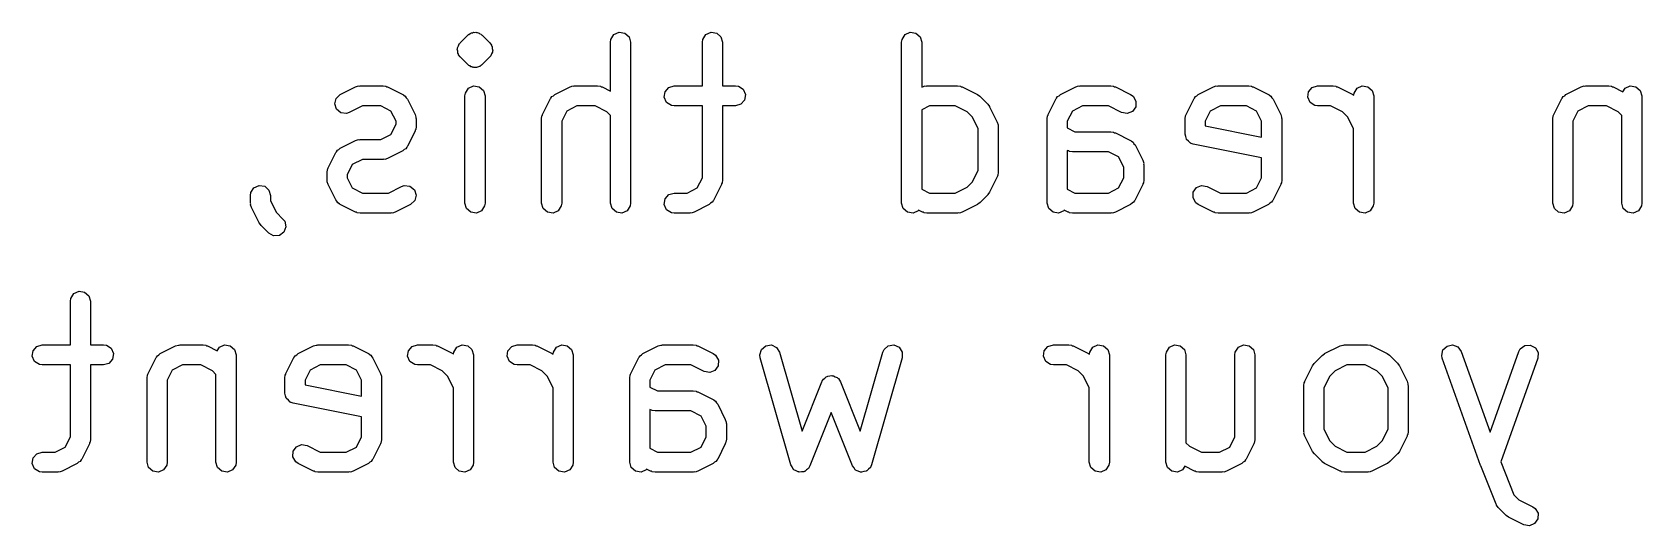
# Model space of a CAD drawing. Extents: x 102.7 to 177.3, y -116 to -57.8.
# Drawn here: x 139.8 to 159.81, y -89.9 to -83.76 of the extents above; entities that cross this region are included whole.
import ezdxf

# ---------------------------------------------------------------- set-up
doc = ezdxf.new("R2010")
doc.units = 0
doc.layers.add('BLACK', color=7, linetype='CONTINUOUS')

msp = doc.modelspace()

# ---------------------------------------------------------------- linework, layer by layer
at = {"layer": 'BLACK', "linetype": 'CONTINUOUS'}
for p, q in [((145.119, -83.8916), (145.214, -83.7964)), ((145.214, -83.7964), (145.219, -83.7925)), ((145.219, -83.7925), (145.22, -83.7901)), ((145.22, -83.7901), (145.225, -83.7882)), ((145.225, -83.7882), (145.242, -83.7749)), ((145.242, -83.7749), (145.251, -83.773)), ((145.251, -83.773), (145.259, -83.7676)), ((145.259, -83.7676), (145.272, -83.7666)), ((145.272, -83.7666), (145.285, -83.761)), ((145.285, -83.761), (145.298, -83.763)), ((145.298, -83.763), (145.311, -83.7601)), ((145.311, -83.7601), (145.32, -83.7633)), ((145.32, -83.7633), (145.329, -83.7626)), ((145.329, -83.7626), (145.341, -83.7692)), ((145.341, -83.7692), (145.354, -83.7711)), ((145.354, -83.7711), (145.364, -83.78)), ((145.364, -83.78), (145.377, -83.7848)), ((145.377, -83.7848), (145.383, -83.792)), ((145.383, -83.792), (145.391, -83.7964)), ((145.391, -83.7964), (145.486, -83.8916)), ((146.992, -83.8493), (147.03, -83.7901)), ((147.03, -83.7901), (147.094, -83.761)), ((147.094, -83.761), (147.164, -83.7711)), ((147.164, -83.7711), (147.217, -83.8172)), ((147.217, -83.8172), (147.237, -83.8848)), ((148.135, -83.8493), (148.173, -83.7901)), ((148.173, -83.7901), (148.237, -83.761)), ((148.237, -83.761), (148.307, -83.7711)), ((148.307, -83.7711), (148.36, -83.8172)), ((148.36, -83.8172), (148.38, -83.8848)), ((150.611, -83.8493), (150.649, -83.7901)), ((150.649, -83.7901), (150.713, -83.761)), ((150.713, -83.761), (150.783, -83.7711)), ((150.783, -83.7711), (150.836, -83.8172)), ((150.836, -83.8172), (150.856, -83.8848)), ((145.082, -83.9708), (145.085, -83.9624)), ((145.088, -83.9969), (145.082, -83.9708)), ((145.085, -83.9534), (145.098, -83.9299)), ((145.085, -83.9624), (145.085, -83.9534)), ((145.09, -84.0236), (145.088, -83.9969)), ((145.095, -84.0308), (145.09, -84.0236)), ((145.097, -84.0396), (145.095, -84.0308)), ((145.119, -84.0684), (145.097, -84.0396)), ((145.098, -83.9299), (145.107, -83.9049)), ((145.107, -83.9049), (145.114, -83.8995)), ((145.114, -83.8995), (145.119, -83.8916)), ((145.486, -83.8916), (145.507, -83.9204)), ((145.507, -84.0301), (145.497, -84.0551)), ((145.507, -83.9204), (145.509, -83.9292)), ((145.52, -84.0066), (145.507, -84.0301)), ((145.509, -83.9292), (145.515, -83.9364)), ((145.515, -83.9364), (145.516, -83.9631)), ((145.516, -83.9631), (145.522, -83.9892)), ((145.522, -83.9892), (145.519, -83.9976)), ((145.519, -83.9976), (145.52, -84.0066)), ((146.987, -83.8848), (146.992, -83.8493)), ((146.987, -84.492), (146.987, -83.8848)), ((147.237, -83.8848), (147.237, -85.8848)), ((148.13, -83.8848), (148.135, -83.8493)), ((148.13, -84.4264), (148.13, -83.8848)), ((148.38, -83.8848), (148.38, -84.4264)), ((150.606, -83.8848), (150.611, -83.8493)), ((150.606, -85.8848), (150.606, -83.8848)), ((150.856, -83.8848), (150.856, -84.4444)), ((145.214, -84.1636), (145.119, -84.0684)), ((145.222, -84.168), (145.214, -84.1636)), ((145.227, -84.1752), (145.222, -84.168)), ((145.24, -84.18), (145.227, -84.1752)), ((145.25, -84.1889), (145.24, -84.18)), ((145.264, -84.1908), (145.25, -84.1889)), ((145.276, -84.1974), (145.264, -84.1908)), ((145.285, -84.1967), (145.276, -84.1974)), ((145.293, -84.1999), (145.285, -84.1967)), ((145.306, -84.197), (145.293, -84.1999)), ((145.32, -84.199), (145.306, -84.197)), ((145.332, -84.1934), (145.32, -84.199)), ((145.346, -84.1924), (145.332, -84.1934)), ((145.353, -84.187), (145.346, -84.1924)), ((145.362, -84.1851), (145.353, -84.187)), ((145.38, -84.1718), (145.362, -84.1851)), ((145.384, -84.1699), (145.38, -84.1718)), ((145.385, -84.1675), (145.384, -84.1699)), ((145.391, -84.1636), (145.385, -84.1675)), ((145.486, -84.0684), (145.391, -84.1636)), ((145.49, -84.0605), (145.486, -84.0684)), ((145.497, -84.0551), (145.49, -84.0605)), ((143.627, -84.5349), (143.818, -84.4396)), ((143.818, -84.4396), (143.852, -84.4284)), ((143.852, -84.4284), (143.863, -84.4296)), ((143.863, -84.4296), (143.874, -84.4264)), ((143.874, -84.4264), (144.159, -84.4264)), ((144.159, -84.4264), (144.195, -84.4316)), ((144.195, -84.4316), (144.204, -84.4376)), ((144.204, -84.4376), (144.215, -84.4396)), ((144.215, -84.4396), (144.406, -84.5349)), ((145.22, -84.4568), (145.285, -84.4277)), ((145.285, -84.4277), (145.354, -84.4378)), ((145.354, -84.4378), (145.407, -84.4839)), ((146.294, -84.5349), (146.484, -84.4396)), ((146.484, -84.4396), (146.518, -84.4284)), ((146.518, -84.4284), (146.53, -84.4296)), ((146.53, -84.4296), (146.54, -84.4264)), ((146.54, -84.4264), (146.826, -84.4264)), ((146.826, -84.4264), (146.861, -84.4316)), ((146.861, -84.4316), (146.871, -84.4376)), ((146.871, -84.4376), (146.882, -84.4396)), ((146.882, -84.4396), (146.987, -84.492)), ((147.665, -84.4994), (147.711, -84.4462)), ((147.711, -84.4462), (147.778, -84.4264)), ((147.778, -84.4264), (148.13, -84.4264)), ((148.38, -84.4264), (148.54, -84.4264)), ((148.54, -84.4264), (148.576, -84.4316)), ((148.576, -84.4316), (148.635, -84.4697)), ((150.856, -84.4444), (150.865, -84.4396)), ((150.865, -84.4396), (150.899, -84.4284)), ((150.899, -84.4284), (150.91, -84.4296)), ((150.91, -84.4296), (150.921, -84.4264)), ((150.921, -84.4264), (151.302, -84.4264)), ((151.302, -84.4264), (151.338, -84.4316)), ((151.338, -84.4316), (151.347, -84.4376)), ((151.347, -84.4376), (151.358, -84.4396)), ((151.358, -84.4396), (151.549, -84.5349)), ((152.58, -84.5349), (152.77, -84.4396)), ((152.77, -84.4396), (152.804, -84.4284)), ((152.804, -84.4284), (152.815, -84.4296)), ((152.815, -84.4296), (152.826, -84.4264)), ((152.826, -84.4264), (153.207, -84.4264)), ((153.207, -84.4264), (153.242, -84.4316)), ((153.242, -84.4316), (153.252, -84.4376)), ((153.252, -84.4376), (153.263, -84.4396)), ((153.263, -84.4396), (153.453, -84.5349)), ((154.294, -84.5349), (154.484, -84.4396)), ((154.484, -84.4396), (154.518, -84.4284)), ((154.518, -84.4284), (154.53, -84.4296)), ((154.53, -84.4296), (154.54, -84.4264)), ((154.54, -84.4264), (154.921, -84.4264)), ((154.921, -84.4264), (154.957, -84.4316)), ((154.957, -84.4316), (154.966, -84.4376)), ((154.966, -84.4376), (154.977, -84.4396)), ((154.977, -84.4396), (155.168, -84.5349)), ((155.665, -84.4994), (155.711, -84.4462)), ((155.711, -84.4462), (155.778, -84.4264)), ((155.778, -84.4264), (155.969, -84.4264)), ((155.969, -84.4264), (156.004, -84.4316)), ((156.004, -84.4316), (156.014, -84.4376)), ((156.014, -84.4376), (156.025, -84.4396)), ((156.025, -84.4396), (156.215, -84.5349)), ((156.268, -84.4568), (156.332, -84.4277)), ((156.332, -84.4277), (156.402, -84.4378)), ((156.402, -84.4378), (156.455, -84.4839)), ((158.865, -84.5349), (159.056, -84.4396)), ((159.056, -84.4396), (159.09, -84.4284)), ((159.09, -84.4284), (159.101, -84.4296)), ((159.101, -84.4296), (159.112, -84.4264)), ((159.112, -84.4264), (159.397, -84.4264)), ((159.397, -84.4264), (159.433, -84.4316)), ((159.433, -84.4316), (159.442, -84.4376)), ((159.442, -84.4376), (159.453, -84.4396)), ((159.453, -84.4396), (159.574, -84.4998)), ((159.601, -84.4568), (159.665, -84.4277)), ((159.665, -84.4277), (159.735, -84.4378)), ((159.735, -84.4378), (159.788, -84.4839)), ((143.558, -84.651), (143.576, -84.5828)), ((143.576, -84.5828), (143.627, -84.5349)), ((144.406, -84.5349), (144.411, -84.5385)), ((144.411, -84.5385), (144.414, -84.5392)), ((144.414, -84.5392), (144.417, -84.5426)), ((144.417, -84.5426), (144.435, -84.5553)), ((144.435, -84.5553), (144.446, -84.5745)), ((144.446, -84.5745), (144.462, -84.5908)), ((144.462, -84.5908), (144.557, -84.7812)), ((145.177, -84.5514), (145.182, -84.5159)), ((145.177, -85.8848), (145.177, -84.5514)), ((145.182, -84.5159), (145.22, -84.4568)), ((145.407, -84.4839), (145.427, -84.5514)), ((145.427, -84.5514), (145.427, -85.8848)), ((146.143, -84.7812), (146.238, -84.5908)), ((146.238, -84.5908), (146.242, -84.5855)), ((146.242, -84.5828), (146.246, -84.5797)), ((146.242, -84.5855), (146.242, -84.5828)), ((146.246, -84.5797), (146.258, -84.5613)), ((146.258, -84.5613), (146.278, -84.55)), ((146.278, -84.55), (146.294, -84.5349)), ((147.655, -84.569), (147.665, -84.4994)), ((147.684, -84.6331), (147.655, -84.569)), ((147.743, -84.6713), (147.684, -84.6331)), ((148.654, -84.6035), (148.608, -84.6566)), ((148.635, -84.4697), (148.664, -84.5338)), ((148.664, -84.5338), (148.654, -84.6035)), ((151.549, -84.5349), (151.578, -84.5553)), ((151.578, -84.5553), (151.579, -84.5572)), ((151.579, -84.5572), (151.581, -84.5583)), ((151.581, -84.5583), (151.676, -84.6535)), ((152.428, -84.7812), (152.524, -84.5908)), ((152.524, -84.5908), (152.527, -84.5855)), ((152.527, -84.5855), (152.528, -84.5828)), ((152.528, -84.5828), (152.531, -84.5797)), ((152.531, -84.5797), (152.544, -84.5613)), ((152.544, -84.5613), (152.563, -84.55)), ((152.563, -84.55), (152.58, -84.5349)), ((153.453, -84.5349), (153.483, -84.5553)), ((153.483, -84.5553), (153.519, -84.6159)), ((153.519, -84.6159), (153.516, -84.6863)), ((154.143, -84.7812), (154.238, -84.5908)), ((154.238, -84.5908), (154.242, -84.5855)), ((154.242, -84.5828), (154.246, -84.5797)), ((154.242, -84.5855), (154.242, -84.5828)), ((154.246, -84.5797), (154.258, -84.5613)), ((154.258, -84.5613), (154.278, -84.55)), ((154.278, -84.55), (154.294, -84.5349)), ((155.168, -84.5349), (155.173, -84.5385)), ((155.173, -84.5385), (155.176, -84.5392)), ((155.176, -84.5392), (155.179, -84.5426)), ((155.179, -84.5426), (155.197, -84.5553)), ((155.197, -84.5553), (155.208, -84.5745)), ((155.208, -84.5745), (155.223, -84.5908)), ((155.223, -84.5908), (155.319, -84.7812)), ((155.655, -84.569), (155.665, -84.4994)), ((155.684, -84.6331), (155.655, -84.569)), ((155.743, -84.6713), (155.684, -84.6331)), ((156.215, -84.5349), (156.226, -84.5424)), ((156.226, -84.5424), (156.23, -84.5159)), ((156.23, -84.5159), (156.268, -84.4568)), ((156.455, -84.4839), (156.475, -84.5514)), ((156.475, -84.5514), (156.475, -85.8848)), ((158.714, -84.7812), (158.809, -84.5908)), ((158.809, -84.5908), (158.813, -84.5855)), ((158.813, -84.5855), (158.814, -84.5828)), ((158.814, -84.5828), (158.817, -84.5797)), ((158.817, -84.5797), (158.83, -84.5613)), ((158.83, -84.5613), (158.849, -84.55)), ((158.849, -84.55), (158.865, -84.5349)), ((159.574, -84.4998), (159.601, -84.4568)), ((159.788, -84.4839), (159.808, -84.5514)), ((159.808, -84.5514), (159.808, -85.8848)), ((143.58, -84.7178), (143.558, -84.651)), ((143.635, -84.762), (143.58, -84.7178)), ((143.705, -84.7697), (143.635, -84.762)), ((143.739, -84.7585), (143.705, -84.7697)), ((143.903, -84.6764), (143.739, -84.7585)), ((144.13, -84.6764), (143.903, -84.6764)), ((144.257, -84.7398), (144.13, -84.6764)), ((144.32, -84.8666), (144.257, -84.7398)), ((144.557, -84.7812), (144.568, -84.8153)), ((144.568, -84.8153), (144.567, -84.8264)), ((144.567, -84.8264), (144.57, -84.8371)), ((144.57, -84.8371), (144.57, -84.9324)), ((146.13, -84.8371), (146.135, -84.8016)), ((146.13, -85.8848), (146.13, -84.8371)), ((146.135, -84.8016), (146.141, -84.7922)), ((146.141, -84.7922), (146.143, -84.7812)), ((146.443, -84.7398), (146.38, -84.8666)), ((146.57, -84.6764), (146.443, -84.7398)), ((146.796, -84.6764), (146.57, -84.6764)), ((146.942, -84.7494), (146.796, -84.6764)), ((146.987, -84.7937), (146.942, -84.7494)), ((146.987, -85.8848), (146.987, -84.7937)), ((147.778, -84.6764), (147.743, -84.6713)), ((148.13, -84.6764), (147.778, -84.6764)), ((148.13, -85.5695), (148.13, -84.6764)), ((148.54, -84.6764), (148.38, -84.6764)), ((148.38, -84.6764), (148.38, -85.599)), ((148.608, -84.6566), (148.54, -84.6764)), ((150.951, -84.6764), (150.856, -84.7239)), ((150.856, -84.7239), (150.856, -85.7123)), ((151.273, -84.6764), (150.951, -84.6764)), ((151.419, -84.7494), (151.273, -84.6764)), ((151.485, -84.8159), (151.419, -84.7494)), ((151.558, -84.9619), (151.485, -84.8159)), ((151.676, -84.6535), (151.698, -84.6823)), ((151.698, -84.6823), (151.698, -84.6844)), ((151.698, -84.6844), (151.7, -84.686)), ((151.7, -84.686), (151.795, -84.8765)), ((152.415, -84.8371), (152.42, -84.8016)), ((152.415, -85.8848), (152.415, -84.8371)), ((152.42, -84.8016), (152.426, -84.7922)), ((152.426, -84.7922), (152.428, -84.7812)), ((152.729, -84.7398), (152.665, -84.8666)), ((152.855, -84.6764), (152.729, -84.7398)), ((153.177, -84.6764), (152.855, -84.6764)), ((153.341, -84.7585), (153.177, -84.6764)), ((153.411, -84.7709), (153.341, -84.7585)), ((153.476, -84.744), (153.411, -84.7709)), ((153.516, -84.6863), (153.476, -84.744)), ((154.13, -84.8371), (154.135, -84.8016)), ((154.13, -85.0276), (154.13, -84.8371)), ((154.135, -84.8016), (154.141, -84.7922)), ((154.141, -84.7922), (154.143, -84.7812)), ((154.443, -84.7398), (154.38, -84.8666)), ((154.57, -84.6764), (154.443, -84.7398)), ((154.892, -84.6764), (154.57, -84.6764)), ((155.018, -84.7398), (154.892, -84.6764)), ((155.082, -84.8666), (155.018, -84.7398)), ((155.319, -84.7812), (155.33, -84.8153)), ((155.33, -84.8153), (155.329, -84.8264)), ((155.329, -84.8264), (155.332, -84.8371)), ((155.332, -84.8371), (155.332, -85.599)), ((155.778, -84.6764), (155.743, -84.6713)), ((155.939, -84.6764), (155.778, -84.6764)), ((156.085, -84.7494), (155.939, -84.6764)), ((156.152, -84.8159), (156.085, -84.7494)), ((156.225, -84.9619), (156.152, -84.8159)), ((158.701, -84.8371), (158.706, -84.8016)), ((158.701, -85.8848), (158.701, -84.8371)), ((158.706, -84.8016), (158.712, -84.7922)), ((158.712, -84.7922), (158.714, -84.7812)), ((159.014, -84.7398), (158.951, -84.8666)), ((159.141, -84.6764), (159.014, -84.7398)), ((159.368, -84.6764), (159.141, -84.6764)), ((159.514, -84.7494), (159.368, -84.6764)), ((159.558, -84.7937), (159.514, -84.7494)), ((159.558, -85.8848), (159.558, -84.7937)), ((144.13, -85.0931), (144.257, -85.0297)), ((144.257, -85.0297), (144.32, -84.9029)), ((144.32, -84.9029), (144.32, -84.8666)), ((144.557, -84.9883), (144.462, -85.1788)), ((144.559, -84.9773), (144.557, -84.9883)), ((144.565, -84.9679), (144.559, -84.9773)), ((144.57, -84.9324), (144.565, -84.9679)), ((146.38, -84.8666), (146.38, -85.8848)), ((151.558, -85.4743), (151.558, -84.9619)), ((151.795, -84.8765), (151.806, -84.9105)), ((151.806, -84.9105), (151.805, -84.9216)), ((151.805, -84.9216), (151.808, -84.9324)), ((151.808, -84.9324), (151.808, -85.5038)), ((152.665, -84.8666), (152.665, -84.9504)), ((152.665, -84.9504), (152.76, -84.9979)), ((152.76, -84.9979), (153.207, -84.9979)), ((153.207, -84.9979), (153.242, -85.003)), ((153.242, -85.003), (153.252, -85.0091)), ((153.252, -85.0091), (153.263, -85.0111)), ((153.263, -85.0111), (153.453, -85.1063)), ((154.138, -85.0582), (154.13, -85.0276)), ((154.38, -84.8666), (154.38, -84.9251)), ((154.38, -84.9251), (155.082, -85.0656)), ((155.082, -85.0656), (155.082, -84.8666)), ((156.225, -85.8848), (156.225, -84.9619)), ((158.951, -84.8666), (158.951, -85.8848)), ((143.576, -85.2494), (143.579, -85.2463)), ((143.579, -85.2463), (143.592, -85.228)), ((143.592, -85.228), (143.611, -85.2167)), ((143.611, -85.2167), (143.627, -85.2015)), ((143.627, -85.2015), (143.818, -85.1063)), ((143.818, -85.1063), (143.852, -85.095)), ((143.852, -85.095), (143.863, -85.0962)), ((143.863, -85.0962), (143.874, -85.0931)), ((143.874, -85.0931), (144.13, -85.0931)), ((144.406, -85.2347), (144.215, -85.3299)), ((144.422, -85.2195), (144.406, -85.2347)), ((144.441, -85.2082), (144.422, -85.2195)), ((144.454, -85.1899), (144.441, -85.2082)), ((144.457, -85.1867), (144.454, -85.1899)), ((144.458, -85.184), (144.457, -85.1867)), ((144.462, -85.1788), (144.458, -85.184)), ((152.675, -85.2347), (152.665, -85.2299)), ((152.665, -85.2299), (152.665, -85.7123)), ((152.686, -85.2366), (152.675, -85.2347)), ((152.695, -85.2427), (152.686, -85.2366)), ((152.731, -85.2479), (152.695, -85.2427)), ((153.453, -85.1063), (153.459, -85.11)), ((153.459, -85.11), (153.461, -85.1107)), ((153.461, -85.1107), (153.464, -85.114)), ((153.464, -85.114), (153.483, -85.1268)), ((153.483, -85.1268), (153.494, -85.1459)), ((153.494, -85.1459), (153.509, -85.1622)), ((153.509, -85.1622), (153.604, -85.3527)), ((154.146, -85.0892), (154.138, -85.0582)), ((154.148, -85.0917), (154.146, -85.0892)), ((154.149, -85.0951), (154.148, -85.0917)), ((154.173, -85.116), (154.149, -85.0951)), ((154.196, -85.1382), (154.173, -85.116)), ((154.201, -85.1398), (154.196, -85.1382)), ((154.202, -85.1413), (154.201, -85.1398)), ((154.207, -85.1419), (154.202, -85.1413)), ((154.23, -85.1502), (154.207, -85.1419)), ((155.082, -85.3206), (154.23, -85.1502)), ((143.476, -85.4479), (143.571, -85.2574)), ((143.571, -85.2574), (143.575, -85.2522)), ((143.575, -85.2522), (143.576, -85.2494)), ((143.776, -85.4065), (143.713, -85.5333)), ((143.903, -85.3431), (143.776, -85.4065)), ((144.159, -85.3431), (143.903, -85.3431)), ((144.17, -85.3399), (144.159, -85.3431)), ((144.181, -85.3412), (144.17, -85.3399)), ((144.215, -85.3299), (144.181, -85.3412)), ((153.177, -85.2479), (152.731, -85.2479)), ((153.304, -85.3113), (153.177, -85.2479)), ((153.368, -85.4381), (153.304, -85.3113)), ((153.368, -85.5695), (153.368, -85.4381)), ((153.604, -85.3527), (153.616, -85.3867)), ((153.616, -85.3867), (153.614, -85.3978)), ((153.614, -85.3978), (153.618, -85.4086)), ((153.618, -85.4086), (153.618, -85.599)), ((155.082, -85.5695), (155.082, -85.3206)), ((143.463, -85.5038), (143.468, -85.4683)), ((143.463, -85.599), (143.463, -85.5038)), ((143.466, -85.6098), (143.463, -85.599)), ((143.465, -85.6209), (143.466, -85.6098)), ((143.476, -85.6549), (143.465, -85.6209)), ((143.468, -85.4683), (143.474, -85.4589)), ((143.474, -85.4589), (143.476, -85.4479)), ((143.713, -85.5333), (143.713, -85.5695)), ((143.713, -85.5695), (143.776, -85.6964)), ((148.066, -85.6964), (148.13, -85.5695)), ((148.368, -85.6439), (148.366, -85.6549)), ((148.374, -85.6345), (148.368, -85.6439)), ((148.38, -85.599), (148.374, -85.6345)), ((151.419, -85.6868), (151.485, -85.6202)), ((151.485, -85.6202), (151.558, -85.4743)), ((151.795, -85.5597), (151.7, -85.7502)), ((151.797, -85.5487), (151.795, -85.5597)), ((151.803, -85.5393), (151.797, -85.5487)), ((151.808, -85.5038), (151.803, -85.5393)), ((153.304, -85.6964), (153.368, -85.5695)), ((153.606, -85.6439), (153.604, -85.6549)), ((153.612, -85.6345), (153.606, -85.6439)), ((153.618, -85.599), (153.612, -85.6345)), ((155.018, -85.6964), (155.082, -85.5695)), ((155.321, -85.6439), (155.319, -85.6549)), ((155.327, -85.6345), (155.321, -85.6439)), ((155.332, -85.599), (155.327, -85.6345)), ((142.51, -85.7895), (142.516, -85.754)), ((142.51, -85.8848), (142.51, -85.7895)), ((142.516, -85.754), (142.554, -85.6949)), ((142.554, -85.6949), (142.618, -85.6658)), ((142.618, -85.6658), (142.688, -85.6759)), ((142.688, -85.6759), (142.741, -85.722)), ((142.741, -85.722), (142.76, -85.7895)), ((142.76, -85.7895), (142.76, -85.8553)), ((143.571, -85.8454), (143.476, -85.6549)), ((143.586, -85.8617), (143.571, -85.8454)), ((143.776, -85.6964), (143.903, -85.7598)), ((143.903, -85.7598), (144.225, -85.7598)), ((144.225, -85.7598), (144.389, -85.6777)), ((144.389, -85.6777), (144.423, -85.6664)), ((144.423, -85.6664), (144.493, -85.6742)), ((144.493, -85.6742), (144.548, -85.7184)), ((144.548, -85.7184), (144.57, -85.7852)), ((144.57, -85.7852), (144.552, -85.8534)), ((147.655, -85.9024), (147.665, -85.8327)), ((147.665, -85.8327), (147.711, -85.7796)), ((147.711, -85.7796), (147.778, -85.7598)), ((147.778, -85.7598), (147.939, -85.7598)), ((147.939, -85.7598), (148.066, -85.6964)), ((148.271, -85.8454), (148.267, -85.8507)), ((148.366, -85.6549), (148.271, -85.8454)), ((150.856, -85.7123), (150.951, -85.7598)), ((150.951, -85.7598), (151.273, -85.7598)), ((151.273, -85.7598), (151.419, -85.6868)), ((151.676, -85.7827), (151.581, -85.8779)), ((151.677, -85.7808), (151.676, -85.7827)), ((151.679, -85.7796), (151.677, -85.7808)), ((151.7, -85.7502), (151.679, -85.7796)), ((152.665, -85.7123), (152.76, -85.7598)), ((152.76, -85.7598), (153.177, -85.7598)), ((153.177, -85.7598), (153.304, -85.6964)), ((153.509, -85.8454), (153.506, -85.8507)), ((153.604, -85.6549), (153.509, -85.8454)), ((154.229, -85.8203), (154.231, -85.7499)), ((154.264, -85.8808), (154.229, -85.8203)), ((154.231, -85.7499), (154.271, -85.6922)), ((154.271, -85.6922), (154.336, -85.6652)), ((154.336, -85.6652), (154.406, -85.6777)), ((154.406, -85.6777), (154.57, -85.7598)), ((154.57, -85.7598), (154.892, -85.7598)), ((154.892, -85.7598), (155.018, -85.6964)), ((155.223, -85.8454), (155.22, -85.8507)), ((155.319, -85.6549), (155.223, -85.8454)), ((142.514, -85.8955), (142.51, -85.8848)), ((142.512, -85.9066), (142.514, -85.8955)), ((142.524, -85.9407), (142.512, -85.9066)), ((142.619, -86.1311), (142.524, -85.9407)), ((142.76, -85.8553), (142.833, -86.0012)), ((142.833, -86.0012), (142.914, -86.0821)), ((143.598, -85.8808), (143.586, -85.8617)), ((143.616, -85.8936), (143.598, -85.8808)), ((143.619, -85.897), (143.616, -85.8936)), ((143.622, -85.8977), (143.619, -85.897)), ((143.627, -85.9013), (143.622, -85.8977)), ((143.818, -85.9966), (143.627, -85.9013)), ((143.829, -85.9985), (143.818, -85.9966)), ((143.838, -86.0046), (143.829, -85.9985)), ((143.874, -86.0098), (143.838, -86.0046)), ((144.255, -86.0098), (143.874, -86.0098)), ((144.265, -86.0066), (144.255, -86.0098)), ((144.276, -86.0078), (144.265, -86.0066)), ((144.31, -85.9966), (144.276, -86.0078)), ((144.501, -85.9013), (144.31, -85.9966)), ((144.552, -85.8534), (144.501, -85.9013)), ((145.197, -85.9523), (145.177, -85.8848)), ((145.25, -85.9984), (145.197, -85.9523)), ((145.32, -86.0085), (145.25, -85.9984)), ((145.384, -85.9794), (145.32, -86.0085)), ((145.422, -85.9203), (145.384, -85.9794)), ((145.427, -85.8848), (145.422, -85.9203)), ((146.149, -85.9523), (146.13, -85.8848)), ((146.202, -85.9984), (146.149, -85.9523)), ((146.272, -86.0085), (146.202, -85.9984)), ((146.336, -85.9794), (146.272, -86.0085)), ((146.374, -85.9203), (146.336, -85.9794)), ((146.38, -85.8848), (146.374, -85.9203)), ((147.006, -85.9523), (146.987, -85.8848)), ((147.06, -85.9984), (147.006, -85.9523)), ((147.129, -86.0085), (147.06, -85.9984)), ((147.193, -85.9794), (147.129, -86.0085)), ((147.232, -85.9203), (147.193, -85.9794)), ((147.237, -85.8848), (147.232, -85.9203)), ((147.684, -85.9664), (147.655, -85.9024)), ((147.743, -86.0046), (147.684, -85.9664)), ((147.778, -86.0098), (147.743, -86.0046)), ((147.969, -86.0098), (147.778, -86.0098)), ((147.98, -86.0066), (147.969, -86.0098)), ((147.991, -86.0078), (147.98, -86.0066)), ((148.025, -85.9966), (147.991, -86.0078)), ((148.215, -85.9013), (148.025, -85.9966)), ((148.231, -85.8862), (148.215, -85.9013)), ((148.251, -85.8749), (148.231, -85.8862)), ((148.263, -85.8565), (148.251, -85.8749)), ((148.267, -85.8534), (148.263, -85.8565)), ((148.267, -85.8507), (148.267, -85.8534)), ((150.626, -85.9523), (150.606, -85.8848)), ((150.679, -85.9984), (150.626, -85.9523)), ((150.748, -86.0085), (150.679, -85.9984)), ((150.812, -85.9794), (150.748, -86.0085)), ((150.817, -85.9724), (150.812, -85.9794)), ((150.865, -85.9966), (150.817, -85.9724)), ((150.876, -85.9985), (150.865, -85.9966)), ((150.886, -86.0046), (150.876, -85.9985)), ((150.921, -86.0098), (150.886, -86.0046)), ((151.302, -86.0098), (150.921, -86.0098)), ((151.313, -86.0066), (151.302, -86.0098)), ((151.324, -86.0078), (151.313, -86.0066)), ((151.358, -85.9966), (151.324, -86.0078)), ((151.549, -85.9013), (151.358, -85.9966)), ((151.55, -85.8998), (151.549, -85.9013)), ((151.552, -85.8994), (151.55, -85.8998)), ((151.581, -85.8779), (151.552, -85.8994)), ((152.435, -85.9523), (152.415, -85.8848)), ((152.488, -85.9984), (152.435, -85.9523)), ((152.558, -86.0085), (152.488, -85.9984)), ((152.622, -85.9794), (152.558, -86.0085)), ((152.626, -85.9724), (152.622, -85.9794)), ((152.675, -85.9966), (152.626, -85.9724)), ((152.686, -85.9985), (152.675, -85.9966)), ((152.695, -86.0046), (152.686, -85.9985)), ((152.731, -86.0098), (152.695, -86.0046)), ((153.207, -86.0098), (152.731, -86.0098)), ((153.218, -86.0066), (153.207, -86.0098)), ((153.229, -86.0078), (153.218, -86.0066)), ((153.263, -85.9966), (153.229, -86.0078)), ((153.453, -85.9013), (153.263, -85.9966)), ((153.47, -85.8862), (153.453, -85.9013)), ((153.489, -85.8749), (153.47, -85.8862)), ((153.501, -85.8565), (153.489, -85.8749)), ((153.505, -85.8534), (153.501, -85.8565)), ((153.506, -85.8507), (153.505, -85.8534)), ((154.294, -85.9013), (154.264, -85.8808)), ((154.484, -85.9966), (154.294, -85.9013)), ((154.495, -85.9985), (154.484, -85.9966)), ((154.505, -86.0046), (154.495, -85.9985)), ((154.54, -86.0098), (154.505, -86.0046)), ((154.921, -86.0098), (154.54, -86.0098)), ((154.932, -86.0066), (154.921, -86.0098)), ((154.943, -86.0078), (154.932, -86.0066)), ((154.977, -85.9966), (154.943, -86.0078)), ((155.168, -85.9013), (154.977, -85.9966)), ((155.184, -85.8862), (155.168, -85.9013)), ((155.203, -85.8749), (155.184, -85.8862)), ((155.216, -85.8565), (155.203, -85.8749)), ((155.219, -85.8534), (155.216, -85.8565)), ((155.22, -85.8507), (155.219, -85.8534)), ((156.245, -85.9523), (156.225, -85.8848)), ((156.298, -85.9984), (156.245, -85.9523)), ((156.367, -86.0085), (156.298, -85.9984)), ((156.431, -85.9794), (156.367, -86.0085)), ((156.47, -85.9203), (156.431, -85.9794)), ((156.475, -85.8848), (156.47, -85.9203)), ((158.721, -85.9523), (158.701, -85.8848)), ((158.774, -85.9984), (158.721, -85.9523)), ((158.844, -86.0085), (158.774, -85.9984)), ((158.908, -85.9794), (158.844, -86.0085)), ((158.946, -85.9203), (158.908, -85.9794)), ((158.951, -85.8848), (158.946, -85.9203)), ((159.578, -85.9523), (159.558, -85.8848)), ((159.631, -85.9984), (159.578, -85.9523)), ((159.701, -86.0085), (159.631, -85.9984)), ((159.765, -85.9794), (159.701, -86.0085)), ((159.803, -85.9203), (159.765, -85.9794)), ((159.808, -85.8848), (159.803, -85.9203)), ((142.62, -86.1327), (142.619, -86.1311)), ((142.621, -86.1349), (142.62, -86.1327)), ((142.642, -86.1636), (142.621, -86.1349)), ((142.738, -86.2589), (142.642, -86.1636)), ((142.926, -86.2455), (142.87, -86.2876)), ((142.914, -86.0821), (142.936, -86.1108)), ((142.951, -86.1796), (142.926, -86.2455)), ((142.936, -86.1108), (142.951, -86.1796)), ((142.799, -86.2926), (142.738, -86.2589)), ((142.87, -86.2876), (142.799, -86.2926)), ((140.278, -87.0693), (140.316, -87.0101)), ((140.316, -87.0101), (140.38, -86.981)), ((140.38, -86.981), (140.449, -86.9911)), ((140.449, -86.9911), (140.503, -87.0372)), ((140.503, -87.0372), (140.522, -87.1048)), ((140.272, -87.1048), (140.278, -87.0693)), ((140.272, -87.6464), (140.272, -87.1048)), ((140.522, -87.1048), (140.522, -87.6464)), ((139.854, -87.6662), (139.921, -87.6464)), ((139.921, -87.6464), (140.272, -87.6464)), ((140.522, -87.6464), (140.683, -87.6464)), ((140.683, -87.6464), (140.719, -87.6516)), ((141.625, -87.6496), (141.635, -87.6464)), ((141.635, -87.6464), (141.921, -87.6464)), ((141.921, -87.6464), (141.957, -87.6516)), ((142.125, -87.6768), (142.189, -87.6477)), ((142.189, -87.6477), (142.259, -87.6578)), ((143.339, -87.6496), (143.35, -87.6464)), ((143.35, -87.6464), (143.731, -87.6464)), ((143.731, -87.6464), (143.766, -87.6516)), ((144.52, -87.6662), (144.588, -87.6464)), ((144.588, -87.6464), (144.778, -87.6464)), ((144.778, -87.6464), (144.814, -87.6516)), ((145.078, -87.6768), (145.142, -87.6477)), ((145.142, -87.6477), (145.211, -87.6578)), ((145.758, -87.6662), (145.826, -87.6464)), ((145.826, -87.6464), (146.016, -87.6464)), ((146.016, -87.6464), (146.052, -87.6516)), ((146.316, -87.6768), (146.38, -87.6477)), ((146.38, -87.6477), (146.449, -87.6578)), ((147.625, -87.6496), (147.635, -87.6464)), ((147.635, -87.6464), (148.016, -87.6464)), ((148.016, -87.6464), (148.052, -87.6516)), ((148.918, -87.6573), (148.988, -87.6479)), ((148.988, -87.6479), (149.051, -87.6776)), ((150.44, -87.658), (150.51, -87.6476)), ((150.51, -87.6476), (150.574, -87.6764)), ((152.425, -87.6662), (152.493, -87.6464)), ((152.493, -87.6464), (152.683, -87.6464)), ((152.683, -87.6464), (152.719, -87.6516)), ((152.982, -87.6768), (153.046, -87.6477)), ((153.046, -87.6477), (153.116, -87.6578)), ((153.935, -87.6768), (153.999, -87.6477)), ((153.999, -87.6477), (154.068, -87.6578)), ((154.792, -87.6768), (154.856, -87.6477)), ((154.856, -87.6477), (154.926, -87.6578)), ((156.101, -87.6496), (156.112, -87.6464)), ((156.112, -87.6464), (156.397, -87.6464)), ((156.397, -87.6464), (156.433, -87.6516)), ((157.387, -87.6608), (157.456, -87.6469)), ((157.456, -87.6469), (157.521, -87.6725)), ((139.797, -87.789), (139.808, -87.7194)), ((139.827, -87.8531), (139.797, -87.789)), ((139.808, -87.7194), (139.854, -87.6662)), ((140.719, -87.6516), (140.778, -87.6897)), ((140.797, -87.8235), (140.751, -87.8766)), ((140.778, -87.6897), (140.807, -87.7538)), ((140.807, -87.7538), (140.797, -87.8235)), ((141.238, -88.0012), (141.333, -87.8108)), ((141.333, -87.8108), (141.337, -87.8055)), ((141.337, -87.8055), (141.338, -87.8028)), ((141.338, -87.8028), (141.341, -87.7996)), ((141.341, -87.7996), (141.354, -87.7813)), ((141.354, -87.7813), (141.373, -87.77)), ((141.373, -87.77), (141.389, -87.7549)), ((141.389, -87.7549), (141.58, -87.6596)), ((141.58, -87.6596), (141.614, -87.6484)), ((141.614, -87.6484), (141.625, -87.6496)), ((141.957, -87.6516), (141.966, -87.6576)), ((141.966, -87.6576), (141.977, -87.6596)), ((141.977, -87.6596), (142.097, -87.7198)), ((142.097, -87.7198), (142.125, -87.6768)), ((142.259, -87.6578), (142.312, -87.7039)), ((142.312, -87.7039), (142.332, -87.7714)), ((142.332, -87.7714), (142.332, -89.1048)), ((142.952, -88.0012), (143.047, -87.8108)), ((143.047, -87.8108), (143.051, -87.8055)), ((143.051, -87.8055), (143.052, -87.8028)), ((143.052, -87.8028), (143.055, -87.7997)), ((143.055, -87.7997), (143.068, -87.7813)), ((143.068, -87.7813), (143.087, -87.77)), ((143.087, -87.77), (143.103, -87.7549)), ((143.103, -87.7549), (143.294, -87.6596)), ((143.294, -87.6596), (143.328, -87.6484)), ((143.328, -87.6484), (143.339, -87.6496)), ((143.766, -87.6516), (143.776, -87.6576)), ((143.776, -87.6576), (143.787, -87.6596)), ((143.787, -87.6596), (143.977, -87.7549)), ((143.977, -87.7549), (143.982, -87.7585)), ((143.982, -87.7585), (143.985, -87.7592)), ((143.985, -87.7592), (143.988, -87.7626)), ((143.988, -87.7626), (144.007, -87.7753)), ((144.007, -87.7753), (144.018, -87.7945)), ((144.018, -87.7945), (144.033, -87.8108)), ((144.033, -87.8108), (144.128, -88.0012)), ((144.464, -87.789), (144.474, -87.7194)), ((144.493, -87.8531), (144.464, -87.789)), ((144.474, -87.7194), (144.52, -87.6662)), ((144.814, -87.6516), (144.823, -87.6576)), ((144.823, -87.6576), (144.834, -87.6596)), ((144.834, -87.6596), (145.025, -87.7549)), ((145.025, -87.7549), (145.036, -87.7624)), ((145.036, -87.7624), (145.039, -87.7359)), ((145.039, -87.7359), (145.078, -87.6768)), ((145.211, -87.6578), (145.264, -87.7039)), ((145.264, -87.7039), (145.284, -87.7714)), ((145.284, -87.7714), (145.284, -89.1048)), ((145.702, -87.789), (145.712, -87.7194)), ((145.731, -87.8531), (145.702, -87.789)), ((145.712, -87.7194), (145.758, -87.6662)), ((146.052, -87.6516), (146.061, -87.6576)), ((146.061, -87.6576), (146.072, -87.6596)), ((146.072, -87.6596), (146.263, -87.7549)), ((146.263, -87.7549), (146.274, -87.7624)), ((146.274, -87.7624), (146.278, -87.7359)), ((146.278, -87.7359), (146.316, -87.6768)), ((146.449, -87.6578), (146.503, -87.7039)), ((146.503, -87.7039), (146.522, -87.7714)), ((146.522, -87.7714), (146.522, -89.1048)), ((147.238, -88.0012), (147.333, -87.8108)), ((147.333, -87.8108), (147.337, -87.8055)), ((147.337, -87.8055), (147.338, -87.8028)), ((147.338, -87.8028), (147.341, -87.7996)), ((147.341, -87.7996), (147.354, -87.7813)), ((147.354, -87.7813), (147.373, -87.77)), ((147.373, -87.77), (147.389, -87.7549)), ((147.389, -87.7549), (147.58, -87.6596)), ((147.58, -87.6596), (147.614, -87.6484)), ((147.614, -87.6484), (147.625, -87.6496)), ((148.052, -87.6516), (148.061, -87.6576)), ((148.061, -87.6576), (148.072, -87.6596)), ((148.072, -87.6596), (148.263, -87.7549)), ((148.263, -87.7549), (148.292, -87.7753)), ((148.292, -87.7753), (148.328, -87.8359)), ((148.328, -87.8359), (148.325, -87.9063)), ((148.844, -87.7702), (148.864, -87.7029)), ((148.849, -87.8058), (148.844, -87.7702)), ((149.23, -89.1391), (148.849, -87.8058)), ((148.864, -87.7029), (148.918, -87.6573)), ((149.051, -87.6776), (149.089, -87.7371)), ((149.089, -87.7371), (149.37, -88.7188)), ((150.092, -88.7188), (150.372, -87.7371)), ((150.613, -87.8058), (150.232, -89.1391)), ((150.372, -87.7371), (150.387, -87.7044)), ((150.387, -87.7044), (150.44, -87.658)), ((150.574, -87.6764), (150.612, -87.7354)), ((150.612, -87.7354), (150.613, -87.8058)), ((152.369, -87.789), (152.379, -87.7194)), ((152.398, -87.8531), (152.369, -87.789)), ((152.379, -87.7194), (152.425, -87.6662)), ((152.719, -87.6516), (152.728, -87.6576)), ((152.728, -87.6576), (152.739, -87.6596)), ((152.739, -87.6596), (152.929, -87.7549)), ((152.929, -87.7549), (152.94, -87.7624)), ((152.94, -87.7624), (152.944, -87.7359)), ((152.944, -87.7359), (152.982, -87.6768)), ((153.116, -87.6578), (153.169, -87.7039)), ((153.169, -87.7039), (153.189, -87.7714)), ((153.189, -87.7714), (153.189, -89.1048)), ((153.891, -87.7714), (153.897, -87.7359)), ((153.891, -89.1048), (153.891, -87.7714)), ((153.897, -87.7359), (153.935, -87.6768)), ((154.068, -87.6578), (154.122, -87.7039)), ((154.122, -87.7039), (154.141, -87.7714)), ((154.141, -87.7714), (154.141, -88.8625)), ((154.749, -87.7714), (154.754, -87.7359)), ((154.749, -88.7895), (154.749, -87.7714)), ((154.754, -87.7359), (154.792, -87.6768)), ((154.926, -87.6578), (154.979, -87.7039)), ((154.979, -87.7039), (154.999, -87.7714)), ((154.999, -87.7714), (154.999, -88.819)), ((155.738, -87.8735), (155.833, -87.7783)), ((155.833, -87.7783), (155.862, -87.7568)), ((155.862, -87.7568), (155.864, -87.7564)), ((155.864, -87.7564), (155.865, -87.7549)), ((155.865, -87.7549), (156.056, -87.6596)), ((156.056, -87.6596), (156.09, -87.6484)), ((156.09, -87.6484), (156.101, -87.6496)), ((156.433, -87.6516), (156.442, -87.6576)), ((156.442, -87.6576), (156.453, -87.6596)), ((156.453, -87.6596), (156.644, -87.7549)), ((156.644, -87.7549), (156.673, -87.7753)), ((156.673, -87.7753), (156.674, -87.7772)), ((156.674, -87.7772), (156.676, -87.7783)), ((156.676, -87.7783), (156.771, -87.8735)), ((157.32, -87.7783), (157.336, -87.7098)), ((157.327, -87.8135), (157.32, -87.7783)), ((157.803, -89.1468), (157.327, -87.8135)), ((157.336, -87.7098), (157.387, -87.6608)), ((157.521, -87.6725), (157.563, -87.7294)), ((157.563, -87.7294), (157.921, -88.7331)), ((157.921, -88.7331), (158.28, -87.7294)), ((158.515, -87.8135), (158.055, -89.1023)), ((158.28, -87.7294), (158.296, -87.6977)), ((158.296, -87.6977), (158.352, -87.6548)), ((158.352, -87.6548), (158.422, -87.649)), ((158.422, -87.649), (158.485, -87.6819)), ((158.485, -87.6819), (158.519, -87.7432)), ((158.519, -87.7432), (158.515, -87.8135)), ((139.886, -87.8913), (139.827, -87.8531)), ((139.921, -87.8964), (139.886, -87.8913)), ((140.272, -87.8964), (139.921, -87.8964)), ((140.272, -88.7895), (140.272, -87.8964)), ((140.683, -87.8964), (140.522, -87.8964)), ((140.522, -87.8964), (140.522, -88.819)), ((140.751, -87.8766), (140.683, -87.8964)), ((141.225, -88.0571), (141.23, -88.0216)), ((141.23, -88.0216), (141.236, -88.0122)), ((141.236, -88.0122), (141.238, -88.0012)), ((141.538, -87.9598), (141.475, -88.0866)), ((141.665, -87.8964), (141.538, -87.9598)), ((141.892, -87.8964), (141.665, -87.8964)), ((142.038, -87.9694), (141.892, -87.8964)), ((142.082, -88.0137), (142.038, -87.9694)), ((142.082, -89.1048), (142.082, -88.0137)), ((142.939, -88.0571), (142.944, -88.0216)), ((142.944, -88.0216), (142.95, -88.0122)), ((142.95, -88.0122), (142.952, -88.0012)), ((143.252, -87.9598), (143.189, -88.0866)), ((143.379, -87.8964), (143.252, -87.9598)), ((143.701, -87.8964), (143.379, -87.8964)), ((143.828, -87.9598), (143.701, -87.8964)), ((143.891, -88.0866), (143.828, -87.9598)), ((144.128, -88.0012), (144.14, -88.0353)), ((144.14, -88.0353), (144.138, -88.0464)), ((144.138, -88.0464), (144.141, -88.0571)), ((144.552, -87.8913), (144.493, -87.8531)), ((144.588, -87.8964), (144.552, -87.8913)), ((144.749, -87.8964), (144.588, -87.8964)), ((144.895, -87.9694), (144.749, -87.8964)), ((144.961, -88.0359), (144.895, -87.9694)), ((145.034, -88.1819), (144.961, -88.0359)), ((145.79, -87.8913), (145.731, -87.8531)), ((145.826, -87.8964), (145.79, -87.8913)), ((145.987, -87.8964), (145.826, -87.8964)), ((146.133, -87.9694), (145.987, -87.8964)), ((146.199, -88.0359), (146.133, -87.9694)), ((146.272, -88.1819), (146.199, -88.0359)), ((147.225, -88.0571), (147.23, -88.0216)), ((147.23, -88.0216), (147.236, -88.0122)), ((147.236, -88.0122), (147.238, -88.0012)), ((147.538, -87.9598), (147.475, -88.0866)), ((147.665, -87.8964), (147.538, -87.9598)), ((147.987, -87.8964), (147.665, -87.8964)), ((148.151, -87.9785), (147.987, -87.8964)), ((148.22, -87.9909), (148.151, -87.9785)), ((148.285, -87.964), (148.22, -87.9909)), ((148.325, -87.9063), (148.285, -87.964)), ((149.652, -88.0612), (149.668, -88.044)), ((149.668, -88.044), (149.68, -88.0412)), ((149.68, -88.0412), (149.69, -88.0342)), ((149.69, -88.0342), (149.714, -88.0331)), ((149.714, -88.0331), (149.737, -88.0275)), ((149.737, -88.0275), (149.748, -88.0315)), ((149.748, -88.0315), (149.76, -88.0309)), ((149.76, -88.0309), (149.781, -88.0428)), ((149.781, -88.0428), (149.803, -88.0506)), ((152.457, -87.8913), (152.398, -87.8531)), ((152.493, -87.8964), (152.457, -87.8913)), ((152.654, -87.8964), (152.493, -87.8964)), ((152.8, -87.9694), (152.654, -87.8964)), ((152.866, -88.0359), (152.8, -87.9694)), ((152.939, -88.1819), (152.866, -88.0359)), ((155.619, -88.0965), (155.714, -87.906)), ((155.714, -87.906), (155.735, -87.8765)), ((155.735, -87.8765), (155.737, -87.8754)), ((155.737, -87.8754), (155.738, -87.8735)), ((155.929, -88.0359), (155.856, -88.1819)), ((155.995, -87.9694), (155.929, -88.0359)), ((156.141, -87.8964), (155.995, -87.9694)), ((156.368, -87.8964), (156.141, -87.8964)), ((156.514, -87.9694), (156.368, -87.8964)), ((156.58, -88.0359), (156.514, -87.9694)), ((156.653, -88.1819), (156.58, -88.0359)), ((156.771, -87.8735), (156.793, -87.9023)), ((156.793, -87.9023), (156.793, -87.9044)), ((156.793, -87.9044), (156.795, -87.906)), ((156.795, -87.906), (156.89, -88.0965)), ((141.225, -89.1048), (141.225, -88.0571)), ((141.475, -88.0866), (141.475, -89.1048)), ((142.939, -88.2476), (142.939, -88.0571)), ((142.948, -88.2782), (142.939, -88.2476)), ((143.189, -88.0866), (143.189, -88.1451)), ((143.189, -88.1451), (143.891, -88.2856)), ((143.891, -88.2856), (143.891, -88.0866)), ((144.141, -88.0571), (144.141, -88.819)), ((145.034, -89.1048), (145.034, -88.1819)), ((146.272, -89.1048), (146.272, -88.1819)), ((147.225, -89.1048), (147.225, -88.0571)), ((147.475, -88.0866), (147.475, -88.1704)), ((147.475, -88.1704), (147.57, -88.2179)), ((147.57, -88.2179), (148.016, -88.2179)), ((148.016, -88.2179), (148.052, -88.223)), ((148.052, -88.223), (148.061, -88.2291)), ((148.061, -88.2291), (148.072, -88.2311)), ((148.072, -88.2311), (148.263, -88.3263)), ((149.37, -88.7188), (149.615, -88.106)), ((149.615, -88.106), (149.619, -88.0984)), ((149.619, -88.0984), (149.62, -88.0949)), ((149.62, -88.0949), (149.623, -88.0913)), ((149.623, -88.0913), (149.633, -88.0749)), ((149.633, -88.0749), (149.652, -88.0612)), ((149.803, -88.0506), (149.811, -88.0601)), ((149.811, -88.0601), (149.821, -88.0662)), ((149.821, -88.0662), (149.832, -88.0873)), ((149.832, -88.0873), (149.847, -88.106)), ((149.847, -88.106), (150.092, -88.7188)), ((152.939, -89.1048), (152.939, -88.1819)), ((155.606, -88.1524), (155.611, -88.1169)), ((155.606, -88.7238), (155.606, -88.1524)), ((155.611, -88.1169), (155.617, -88.1075)), ((155.617, -88.1075), (155.619, -88.0965)), ((155.856, -88.1819), (155.856, -88.6943)), ((156.653, -88.6943), (156.653, -88.1819)), ((156.89, -88.0965), (156.901, -88.1305)), ((156.901, -88.1305), (156.9, -88.1416)), ((156.9, -88.1416), (156.903, -88.1524)), ((156.903, -88.1524), (156.903, -88.7238)), ((142.955, -88.3092), (142.948, -88.2782)), ((142.958, -88.3117), (142.955, -88.3092)), ((142.959, -88.3151), (142.958, -88.3117)), ((142.983, -88.336), (142.959, -88.3151)), ((143.006, -88.3582), (142.983, -88.336)), ((143.01, -88.3598), (143.006, -88.3582)), ((143.012, -88.3613), (143.01, -88.3598)), ((143.016, -88.3619), (143.012, -88.3613)), ((143.04, -88.3702), (143.016, -88.3619)), ((143.891, -88.5406), (143.04, -88.3702)), ((148.263, -88.3263), (148.268, -88.33)), ((148.268, -88.33), (148.271, -88.3307)), ((148.271, -88.3307), (148.274, -88.334)), ((148.274, -88.334), (148.292, -88.3468)), ((148.292, -88.3468), (148.304, -88.3659)), ((148.304, -88.3659), (148.319, -88.3822)), ((148.319, -88.3822), (148.414, -88.5727)), ((143.891, -88.7895), (143.891, -88.5406)), ((147.484, -88.4547), (147.475, -88.4499)), ((147.475, -88.4499), (147.475, -88.9323)), ((147.495, -88.4566), (147.484, -88.4547)), ((147.505, -88.4627), (147.495, -88.4566)), ((147.54, -88.4679), (147.505, -88.4627)), ((147.987, -88.4679), (147.54, -88.4679)), ((148.114, -88.5313), (147.987, -88.4679)), ((148.177, -88.6581), (148.114, -88.5313)), ((148.414, -88.5727), (148.425, -88.6067)), ((148.425, -88.6067), (148.424, -88.6178)), ((148.424, -88.6178), (148.427, -88.6286)), ((148.427, -88.6286), (148.427, -88.819)), ((149.731, -88.489), (149.466, -89.1512)), ((149.996, -89.1512), (149.731, -88.489)), ((140.209, -88.9164), (140.272, -88.7895)), ((140.522, -88.819), (140.517, -88.8545)), ((143.828, -88.9164), (143.891, -88.7895)), ((144.141, -88.819), (144.136, -88.8545)), ((148.114, -88.9164), (148.177, -88.7895)), ((148.177, -88.7895), (148.177, -88.6581)), ((148.427, -88.819), (148.422, -88.8545)), ((154.685, -88.9164), (154.749, -88.7895)), ((154.999, -88.819), (154.993, -88.8545)), ((155.609, -88.7345), (155.606, -88.7238)), ((155.608, -88.7457), (155.609, -88.7345)), ((155.619, -88.7797), (155.608, -88.7457)), ((155.714, -88.9702), (155.619, -88.7797)), ((155.856, -88.6943), (155.929, -88.8402)), ((155.929, -88.8402), (155.995, -88.9068)), ((156.514, -88.9068), (156.58, -88.8402)), ((156.58, -88.8402), (156.653, -88.6943)), ((156.89, -88.7797), (156.795, -88.9702)), ((156.892, -88.7687), (156.89, -88.7797)), ((156.898, -88.7593), (156.892, -88.7687)), ((156.903, -88.7238), (156.898, -88.7593)), ((139.808, -89.0527), (139.854, -88.9996)), ((139.854, -88.9996), (139.921, -88.9798)), ((139.921, -88.9798), (140.082, -88.9798)), ((140.082, -88.9798), (140.209, -88.9164)), ((140.509, -88.8749), (140.414, -89.0654)), ((140.511, -88.8639), (140.509, -88.8749)), ((140.517, -88.8545), (140.511, -88.8639)), ((143.038, -89.0403), (143.041, -88.9699)), ((143.074, -89.1008), (143.038, -89.0403)), ((143.041, -88.9699), (143.081, -88.9122)), ((143.081, -88.9122), (143.146, -88.8852)), ((143.146, -88.8852), (143.215, -88.8977)), ((143.215, -88.8977), (143.379, -88.9798)), ((143.379, -88.9798), (143.701, -88.9798)), ((143.701, -88.9798), (143.828, -88.9164)), ((144.128, -88.8749), (144.033, -89.0654)), ((144.13, -88.8639), (144.128, -88.8749)), ((144.136, -88.8545), (144.13, -88.8639)), ((147.475, -88.9323), (147.57, -88.9798)), ((147.57, -88.9798), (147.987, -88.9798)), ((147.987, -88.9798), (148.114, -88.9164)), ((148.414, -88.8749), (148.319, -89.0654)), ((148.416, -88.8639), (148.414, -88.8749)), ((148.422, -88.8545), (148.416, -88.8639)), ((154.141, -88.8625), (154.186, -88.9068)), ((154.186, -88.9068), (154.332, -88.9798)), ((154.332, -88.9798), (154.558, -88.9798)), ((154.558, -88.9798), (154.685, -88.9164)), ((154.985, -88.8749), (154.89, -89.0654)), ((154.987, -88.8639), (154.985, -88.8749)), ((154.993, -88.8545), (154.987, -88.8639)), ((155.716, -88.9718), (155.714, -88.9702)), ((155.716, -88.9739), (155.716, -88.9718)), ((155.738, -89.0027), (155.716, -88.9739)), ((155.833, -89.0979), (155.738, -89.0027)), ((155.995, -88.9068), (156.141, -88.9798)), ((156.141, -88.9798), (156.368, -88.9798)), ((156.368, -88.9798), (156.514, -88.9068)), ((156.771, -89.0027), (156.676, -89.0979)), ((156.773, -89.0008), (156.771, -89.0027)), ((156.774, -88.9996), (156.773, -89.0008)), ((156.795, -88.9702), (156.774, -88.9996)), ((139.797, -89.1224), (139.808, -89.0527)), ((139.827, -89.1864), (139.797, -89.1224)), ((139.886, -89.2246), (139.827, -89.1864)), ((139.921, -89.2298), (139.886, -89.2246)), ((140.112, -89.2298), (139.921, -89.2298)), ((140.122, -89.2266), (140.112, -89.2298)), ((140.134, -89.2278), (140.122, -89.2266)), ((140.168, -89.2166), (140.134, -89.2278)), ((140.358, -89.1213), (140.168, -89.2166)), ((140.374, -89.1062), (140.358, -89.1213)), ((140.393, -89.0949), (140.374, -89.1062)), ((140.406, -89.0765), (140.393, -89.0949)), ((140.41, -89.0734), (140.406, -89.0765)), ((140.414, -89.0654), (140.41, -89.0707)), ((140.41, -89.0707), (140.41, -89.0734)), ((141.245, -89.1723), (141.225, -89.1048)), ((141.298, -89.2184), (141.245, -89.1723)), ((141.367, -89.2285), (141.298, -89.2184)), ((141.431, -89.1994), (141.367, -89.2285)), ((141.47, -89.1403), (141.431, -89.1994)), ((141.475, -89.1048), (141.47, -89.1403)), ((142.102, -89.1723), (142.082, -89.1048)), ((142.155, -89.2184), (142.102, -89.1723)), ((142.225, -89.2285), (142.155, -89.2184)), ((142.289, -89.1994), (142.225, -89.2285)), ((142.327, -89.1403), (142.289, -89.1994)), ((142.332, -89.1048), (142.327, -89.1403)), ((143.103, -89.1213), (143.074, -89.1008)), ((143.294, -89.2166), (143.103, -89.1213)), ((143.305, -89.2185), (143.294, -89.2166)), ((143.314, -89.2246), (143.305, -89.2185)), ((143.35, -89.2298), (143.314, -89.2246)), ((143.731, -89.2298), (143.35, -89.2298)), ((143.741, -89.2266), (143.731, -89.2298)), ((143.753, -89.2278), (143.741, -89.2266)), ((143.787, -89.2166), (143.753, -89.2278)), ((143.977, -89.1213), (143.787, -89.2166)), ((143.993, -89.1062), (143.977, -89.1213)), ((144.013, -89.0949), (143.993, -89.1062)), ((144.025, -89.0765), (144.013, -89.0949)), ((144.029, -89.0734), (144.025, -89.0765)), ((144.033, -89.0654), (144.029, -89.0707)), ((144.029, -89.0707), (144.029, -89.0734)), ((145.054, -89.1723), (145.034, -89.1048)), ((145.107, -89.2184), (145.054, -89.1723)), ((145.177, -89.2285), (145.107, -89.2184)), ((145.241, -89.1994), (145.177, -89.2285)), ((145.279, -89.1403), (145.241, -89.1994)), ((145.284, -89.1048), (145.279, -89.1403)), ((146.292, -89.1723), (146.272, -89.1048)), ((146.345, -89.2184), (146.292, -89.1723)), ((146.415, -89.2285), (146.345, -89.2184)), ((146.479, -89.1994), (146.415, -89.2285)), ((146.517, -89.1403), (146.479, -89.1994)), ((146.522, -89.1048), (146.517, -89.1403)), ((147.245, -89.1723), (147.225, -89.1048)), ((147.298, -89.2184), (147.245, -89.1723)), ((147.367, -89.2285), (147.298, -89.2184)), ((147.431, -89.1994), (147.367, -89.2285)), ((147.436, -89.1924), (147.431, -89.1994)), ((147.484, -89.2166), (147.436, -89.1924)), ((147.495, -89.2185), (147.484, -89.2166)), ((147.505, -89.2246), (147.495, -89.2185)), ((147.54, -89.2298), (147.505, -89.2246)), ((148.016, -89.2298), (147.54, -89.2298)), ((148.027, -89.2266), (148.016, -89.2298)), ((148.038, -89.2278), (148.027, -89.2266)), ((148.072, -89.2166), (148.038, -89.2278)), ((148.263, -89.1213), (148.072, -89.2166)), ((148.279, -89.1062), (148.263, -89.1213)), ((148.298, -89.0949), (148.279, -89.1062)), ((148.311, -89.0765), (148.298, -89.0949)), ((148.314, -89.0734), (148.311, -89.0765)), ((148.315, -89.0707), (148.314, -89.0734)), ((148.319, -89.0654), (148.315, -89.0707)), ((149.246, -89.1644), (149.23, -89.1391)), ((149.259, -89.191), (149.246, -89.1644)), ((149.264, -89.1938), (149.259, -89.191)), ((149.267, -89.1986), (149.264, -89.1938)), ((149.294, -89.2112), (149.267, -89.1986)), ((149.32, -89.2262), (149.294, -89.2112)), ((149.326, -89.2259), (149.32, -89.2262)), ((149.331, -89.2283), (149.326, -89.2259)), ((149.361, -89.2243), (149.331, -89.2283)), ((149.39, -89.223), (149.361, -89.2243)), ((149.395, -89.2197), (149.39, -89.223)), ((149.401, -89.2189), (149.395, -89.2197)), ((149.423, -89.1995), (149.401, -89.2189)), ((149.448, -89.1822), (149.423, -89.1995)), ((149.452, -89.1754), (149.448, -89.1822)), ((149.454, -89.1733), (149.452, -89.1754)), ((149.456, -89.1687), (149.454, -89.1733)), ((149.466, -89.1512), (149.456, -89.1687)), ((150.014, -89.1747), (149.996, -89.1512)), ((150.03, -89.1997), (150.014, -89.1747)), ((150.036, -89.2021), (150.03, -89.1997)), ((150.039, -89.2065), (150.036, -89.2021)), ((150.067, -89.2163), (150.039, -89.2065)), ((150.095, -89.2286), (150.067, -89.2163)), ((150.1, -89.2278), (150.095, -89.2286)), ((150.106, -89.2296), (150.1, -89.2278)), ((150.135, -89.2226), (150.106, -89.2296)), ((150.164, -89.2182), (150.135, -89.2226)), ((150.168, -89.2144), (150.164, -89.2182)), ((150.174, -89.2131), (150.168, -89.2144)), ((150.195, -89.1915), (150.174, -89.2131)), ((150.217, -89.1718), (150.195, -89.1915)), ((150.22, -89.1647), (150.217, -89.1718)), ((150.223, -89.1623), (150.22, -89.1647)), ((150.224, -89.1575), (150.223, -89.1623)), ((150.232, -89.1391), (150.224, -89.1575)), ((152.959, -89.1723), (152.939, -89.1048)), ((153.012, -89.2184), (152.959, -89.1723)), ((153.082, -89.2285), (153.012, -89.2184)), ((153.146, -89.1994), (153.082, -89.2285)), ((153.184, -89.1403), (153.146, -89.1994)), ((153.189, -89.1048), (153.184, -89.1403)), ((153.911, -89.1723), (153.891, -89.1048)), ((153.964, -89.2184), (153.911, -89.1723)), ((154.034, -89.2285), (153.964, -89.2184)), ((154.098, -89.1994), (154.034, -89.2285)), ((154.126, -89.1564), (154.098, -89.1994)), ((154.246, -89.2166), (154.126, -89.1564)), ((154.257, -89.2185), (154.246, -89.2166)), ((154.267, -89.2246), (154.257, -89.2185)), ((154.302, -89.2298), (154.267, -89.2246)), ((154.588, -89.2298), (154.302, -89.2298)), ((154.599, -89.2266), (154.588, -89.2298)), ((154.61, -89.2278), (154.599, -89.2266)), ((154.644, -89.2166), (154.61, -89.2278)), ((154.834, -89.1213), (154.644, -89.2166)), ((154.851, -89.1062), (154.834, -89.1213)), ((154.87, -89.0949), (154.851, -89.1062)), ((154.882, -89.0765), (154.87, -89.0949)), ((154.886, -89.0734), (154.882, -89.0765)), ((154.89, -89.0654), (154.886, -89.0707)), ((154.886, -89.0707), (154.886, -89.0734)), ((155.835, -89.099), (155.833, -89.0979)), ((155.836, -89.1008), (155.835, -89.099)), ((155.865, -89.1213), (155.836, -89.1008)), ((156.056, -89.2166), (155.865, -89.1213)), ((156.067, -89.2185), (156.056, -89.2166)), ((156.076, -89.2246), (156.067, -89.2185)), ((156.112, -89.2298), (156.076, -89.2246)), ((156.397, -89.2298), (156.112, -89.2298)), ((156.408, -89.2266), (156.397, -89.2298)), ((156.419, -89.2278), (156.408, -89.2266)), ((156.453, -89.2166), (156.419, -89.2278)), ((156.644, -89.1213), (156.453, -89.2166)), ((156.645, -89.1198), (156.644, -89.1213)), ((156.648, -89.1194), (156.645, -89.1198)), ((156.676, -89.0979), (156.648, -89.1194)), ((157.804, -89.148), (157.803, -89.1468)), ((157.805, -89.1512), (157.804, -89.148)), ((157.996, -89.6274), (157.805, -89.1512)), ((158.055, -89.1023), (158.218, -89.5107)), ((158, -89.6333), (157.996, -89.6274)), ((158.002, -89.6406), (158, -89.6333)), ((158.023, -89.6693), (158.002, -89.6406)), ((158.218, -89.5107), (158.281, -89.5735)), ((158.281, -89.5735), (158.453, -89.6596)), ((158.119, -89.7646), (158.023, -89.6693)), ((158.12, -89.7656), (158.119, -89.7646)), ((158.122, -89.7675), (158.12, -89.7656)), ((158.151, -89.788), (158.122, -89.7675)), ((158.341, -89.8832), (158.151, -89.788)), ((158.453, -89.6596), (158.483, -89.6801)), ((158.516, -89.811), (158.476, -89.8688)), ((158.483, -89.6801), (158.519, -89.7407)), ((158.519, -89.7407), (158.516, -89.811)), ((158.411, -89.8957), (158.341, -89.8832)), ((158.476, -89.8688), (158.411, -89.8957))]:
    msp.add_line(p, q, dxfattribs=at)

doc.saveas('drawing.dxf')
